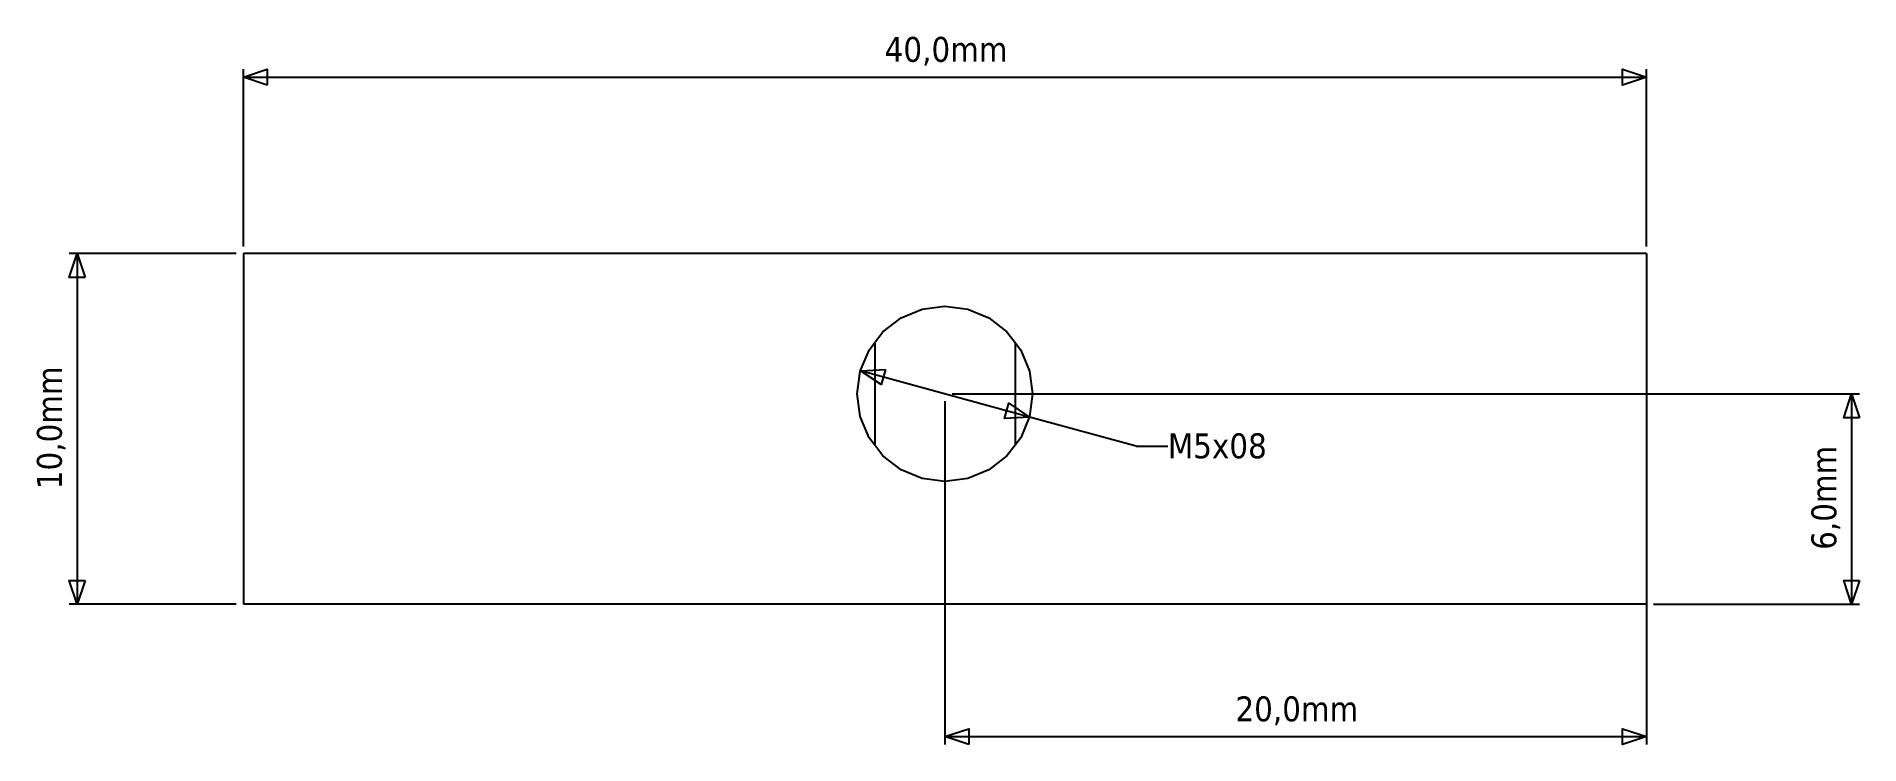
# Model space of a CAD drawing. Extents: x -29.9 to 22.1, y -9.6 to 10.6.
import ezdxf

# ---------------------------------------------------------------- set-up
doc = ezdxf.new("R2010")
doc.units = 0
doc.header["$MEASUREMENT"] = 0
doc.layers.get('0').update_dxf_attribs({"linetype": 'CONTINUOUS'})
doc.styles.add('TAHOMA', font='Tahoma', dxfattribs={"height": 0.2})

msp = doc.modelspace()

# ---------------------------------------------------------------- linework, layer by layer
at = {"color": 5}
for p, q in [((-23.962, 4.637), (-23.962, 9.694)), ((-23.962, 9.468), (16.038, 9.468)), ((16.038, 4.637), (16.038, 9.694)), ((-24.166, 4.434), (-28.93, 4.434)), ((-28.704, 4.434), (-28.704, -5.566)), ((16.038, 4.23), (16.038, -9.566)), ((-1.551, -0.227), (-6.373, 1.095)), ((-3.962, 0.23), (-3.962, -9.566)), ((-3.759, 0.434), (22.112, 0.434)), ((21.886, 0.434), (21.886, -5.566)), ((1.488, -1.061), (-1.551, -0.227)), ((1.488, -1.061), (2.392, -1.061)), ((-24.166, -5.566), (-28.93, -5.566)), ((16.241, -5.566), (22.112, -5.566)), ((-3.962, -9.34), (16.038, -9.34))]:
    msp.add_line(p, q, dxfattribs=at)
for p, q in [((-23.962, 4.434), (-23.962, -5.566)), ((16.038, 4.434), (-23.962, 4.434)), ((16.038, 4.434), (16.038, -5.566)), ((-5.73, 2.202), (-5.212, 2.599)), ((-5.212, 2.599), (-4.609, 2.849)), ((-4.609, 2.849), (-3.962, 2.934)), ((-3.962, 2.934), (-3.315, 2.849)), ((-3.315, 2.849), (-2.712, 2.599)), ((-2.712, 2.599), (-2.195, 2.202)), ((-5.962, 1.899), (-5.73, 2.202)), ((-2.195, 2.202), (-1.962, 1.899)), ((-6.377, 1.081), (-6.127, 1.684)), ((-6.127, 1.684), (-5.962, 1.899)), ((-5.962, 1.899), (-5.962, -1.031)), ((-1.962, 1.899), (-1.962, -1.031)), ((-1.962, 1.899), (-1.797, 1.684)), ((-1.797, 1.684), (-1.548, 1.081)), ((-6.462, 0.434), (-6.377, 1.081)), ((-1.548, 1.081), (-1.462, 0.434)), ((-6.377, -0.213), (-6.462, 0.434)), ((-1.462, 0.434), (-1.548, -0.213)), ((-6.127, -0.816), (-6.377, -0.213)), ((-1.548, -0.213), (-1.797, -0.816)), ((-5.962, -1.031), (-6.127, -0.816)), ((-5.73, -1.334), (-5.962, -1.031)), ((-1.962, -1.031), (-2.195, -1.334)), ((-1.797, -0.816), (-1.962, -1.031)), ((-5.212, -1.731), (-5.73, -1.334)), ((-2.195, -1.334), (-2.712, -1.731)), ((-4.609, -1.981), (-5.212, -1.731)), ((-3.962, -2.066), (-4.609, -1.981)), ((-3.315, -1.981), (-3.962, -2.066)), ((-2.712, -1.731), (-3.315, -1.981)), ((16.038, -5.566), (-23.962, -5.566))]:
    msp.add_line(p, q)

# ---------------------------------------------------------------- texts
at = {"color": 5, "char_height": 0.711, "attachment_point": 7, "style": 'TAHOMA'}
for s, insert in [('40,0mm', (-5.681, 9.791)), ('M5x08', (2.392, -1.416)), ('20,0mm', (4.319, -9.017))]:
    msp.add_mtext(s, dxfattribs=dict(at, insert=insert))
at = {"color": 5, "char_height": 0.711, "attachment_point": 7, "rotation": 90, "style": 'TAHOMA'}
for s, insert in [('10,0mm', (-29.027, -2.284)), ('6,0mm', (21.564, -4.013))]:
    msp.add_mtext(s, dxfattribs=dict(at, insert=insert))

# ---------------------------------------------------------------- meshes
at = {"color": 5}
mesh = msp.add_polyface(dxfattribs=at)
corners = [(-23.284, 9.242), (-23.962, 9.468), (-23.284, 9.694)]
mesh.append_faces([[corners[k] for k in face] for face in [(0, 1, 2)]], dxfattribs={"color": 5})
mesh = msp.add_polyface(dxfattribs=at)
corners = [(16.038, 9.468), (15.359, 9.242), (15.359, 9.694)]
mesh.append_faces([[corners[k] for k in face] for face in [(0, 1, 2)]], dxfattribs={"color": 5})
mesh = msp.add_polyface(dxfattribs=at)
corners = [(-28.478, 3.756), (-28.93, 3.756), (-28.704, 4.434)]
mesh.append_faces([[corners[k] for k in face] for face in [(0, 1, 2)]], dxfattribs={"color": 5})
mesh = msp.add_polyface(dxfattribs=at)
corners = [(-5.659, 1.134), (-5.779, 0.698), (-6.373, 1.095)]
mesh.append_faces([[corners[k] for k in face] for face in [(0, 1, 2)]], dxfattribs={"color": 5})
mesh = msp.add_polyface(dxfattribs=at)
corners = [(-1.551, -0.227), (-2.265, -0.266), (-2.146, 0.17)]
mesh.append_faces([[corners[k] for k in face] for face in [(0, 1, 2)]], dxfattribs={"color": 5})
mesh = msp.add_polyface(dxfattribs=at)
corners = [(22.112, -0.244), (21.66, -0.244), (21.886, 0.434)]
mesh.append_faces([[corners[k] for k in face] for face in [(0, 1, 2)]], dxfattribs={"color": 5})
mesh = msp.add_polyface(dxfattribs=at)
corners = [(-28.478, -4.888), (-28.704, -5.566), (-28.93, -4.888)]
mesh.append_faces([[corners[k] for k in face] for face in [(0, 1, 2)]], dxfattribs={"color": 5})
mesh = msp.add_polyface(dxfattribs=at)
corners = [(22.112, -4.888), (21.886, -5.566), (21.66, -4.888)]
mesh.append_faces([[corners[k] for k in face] for face in [(0, 1, 2)]], dxfattribs={"color": 5})
mesh = msp.add_polyface(dxfattribs=at)
corners = [(-3.284, -9.566), (-3.962, -9.34), (-3.284, -9.114)]
mesh.append_faces([[corners[k] for k in face] for face in [(0, 1, 2)]], dxfattribs={"color": 5})
mesh = msp.add_polyface(dxfattribs=at)
corners = [(16.038, -9.34), (15.359, -9.566), (15.359, -9.114)]
mesh.append_faces([[corners[k] for k in face] for face in [(0, 1, 2)]], dxfattribs={"color": 5})

doc.saveas('drawing.dxf')
